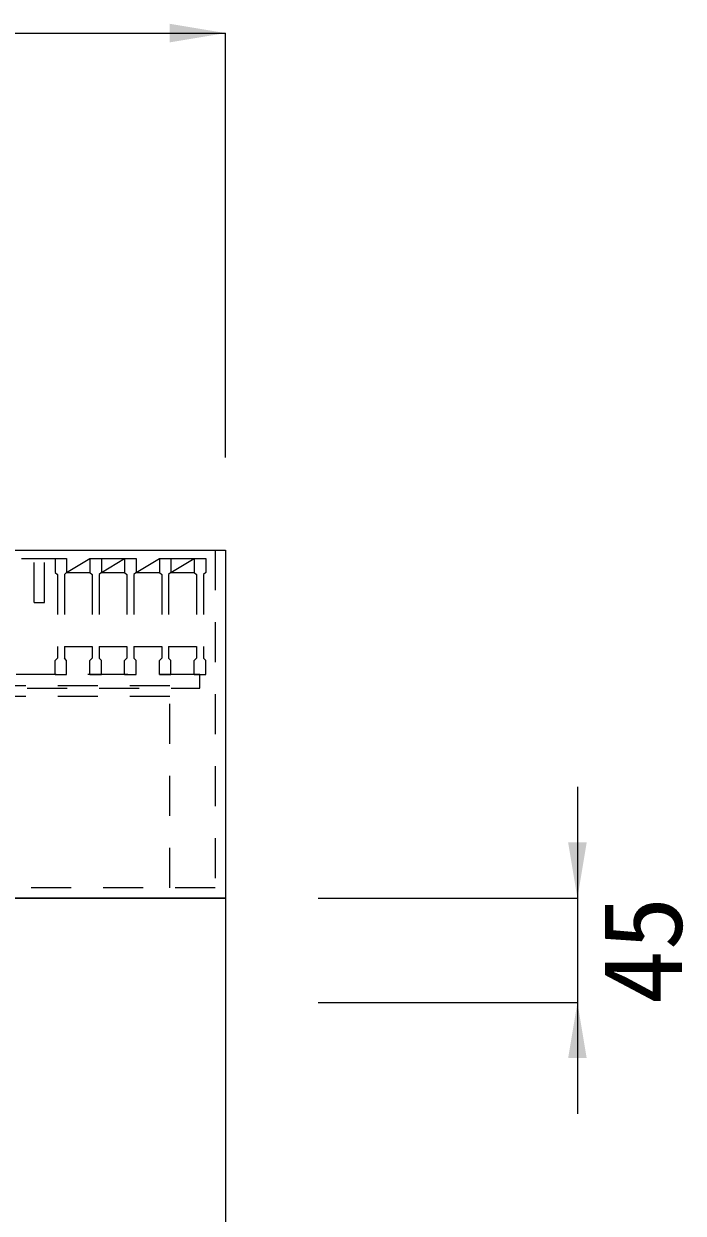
# Model space of a CAD drawing. Units: millimetres, scale not verified. Extents: x 42559 to 133118, y -58351 to -47326.
# Drawn here: x 123907 to 124192, y -53047 to -52534 of the extents above; entities that cross this region are included whole.
import ezdxf
from ezdxf.enums import TextEntityAlignment as Align

# ---------------------------------------------------------------- set-up
doc = ezdxf.new("R2010")
doc.units = ezdxf.units.MM
doc.header["$LTSCALE"] = 23
doc.linetypes.add('USER1', pattern=[1.35, 0.75, -0.6])
for name, color, linetype, lineweight in [('グレーチング', 7, 'USER1', 13), ('受枠', 3, 'Continuous', 9), ('寸法線', 7, 'Continuous', 13), ('本体', 2, 'Continuous', 13)]:
    doc.layers.add(name, color=color, linetype=linetype, lineweight=lineweight)
doc.styles.add('ＭＳ ゴシック', font='')
doc.styles.get('ＭＳ ゴシック').set_extended_font_data('MS Gothic')

# ---------------------------------------------------------------- blocks, each defined once
blk = doc.blocks.new('filled_arrow')
at = {"color": 0, "linetype": 'Continuous', "lineweight": -2}
blk.add_solid([(7.5, 1.25), (0, 0), (7.5, -1.25)], dxfattribs=at)

msp = doc.modelspace()

# ---------------------------------------------------------------- linework, layer by layer
at = {"layer": 'グレーチング'}
for p, q in [((123005.66, -52764.77), (123985.66, -52764.77)), ((123911.66, -52783.77), (123911.66, -52764.77)), ((123916.16, -52783.77), (123916.16, -52764.77)), ((123920.66, -52764.77), (123925.66, -52764.77)), ((123920.66, -52764.77), (123920.66, -52770.77)), ((123920.66, -52764.77), (123925.66, -52764.77)), ((123920.66, -52764.77), (123920.66, -52770.77)), ((123920.66, -52764.77), (123925.66, -52764.77)), ((123920.66, -52764.77), (123920.66, -52770.77)), ((123925.66, -52764.77), (123925.66, -52770.77)), ((123925.66, -52764.77), (123925.66, -52770.77)), ((123925.66, -52764.77), (123925.66, -52770.77)), ((123925.66, -52770.77), (123935.66, -52764.77)), ((123935.66, -52764.77), (123940.66, -52764.77)), ((123935.66, -52764.77), (123935.66, -52770.77)), ((123935.66, -52764.77), (123940.66, -52764.77)), ((123935.66, -52764.77), (123935.66, -52770.77)), ((123935.66, -52764.77), (123940.66, -52764.77)), ((123935.66, -52764.77), (123935.66, -52770.77)), ((123940.66, -52764.77), (123940.66, -52770.77)), ((123940.66, -52764.77), (123940.66, -52770.77)), ((123940.66, -52764.77), (123940.66, -52770.77)), ((123940.66, -52770.77), (123950.66, -52764.77)), ((123950.66, -52764.77), (123955.66, -52764.77)), ((123950.66, -52764.77), (123950.66, -52770.77)), ((123950.66, -52764.77), (123955.66, -52764.77)), ((123950.66, -52764.77), (123950.66, -52770.77)), ((123950.66, -52764.77), (123955.66, -52764.77)), ((123950.66, -52764.77), (123950.66, -52770.77)), ((123955.66, -52764.77), (123955.66, -52770.77)), ((123955.66, -52764.77), (123955.66, -52770.77)), ((123955.66, -52764.77), (123955.66, -52770.77)), ((123955.66, -52770.77), (123965.66, -52764.77)), ((123965.66, -52764.77), (123970.66, -52764.77)), ((123965.66, -52764.77), (123965.66, -52770.77)), ((123965.66, -52764.77), (123970.66, -52764.77)), ((123965.66, -52764.77), (123965.66, -52770.77)), ((123965.66, -52764.77), (123970.66, -52764.77)), ((123965.66, -52764.77), (123965.66, -52770.77)), ((123970.66, -52764.77), (123970.66, -52770.77)), ((123970.66, -52764.77), (123970.66, -52770.77)), ((123970.66, -52764.77), (123970.66, -52770.77)), ((123970.66, -52770.77), (123980.66, -52764.77)), ((123980.66, -52764.77), (123980.66, -52770.77)), ((123980.66, -52764.77), (123985.66, -52764.77)), ((123980.66, -52764.77), (123980.66, -52770.77)), ((123980.66, -52764.77), (123985.66, -52764.77)), ((123980.66, -52764.77), (123980.66, -52770.77)), ((123980.66, -52764.77), (123985.66, -52764.77)), ((123985.66, -52764.77), (123985.66, -52770.77)), ((123985.66, -52764.77), (123985.66, -52770.77)), ((123985.66, -52764.77), (123985.66, -52770.77)), ((123920.66, -52770.77), (123921.66, -52771.77)), ((123920.66, -52770.77), (123921.66, -52771.77)), ((123920.66, -52770.77), (123921.66, -52771.77)), ((123921.66, -52771.77), (123921.66, -52807.77)), ((123921.66, -52771.77), (123921.66, -52807.77)), ((123921.66, -52771.77), (123921.66, -52807.77)), ((123925.66, -52770.77), (123924.66, -52771.77)), ((123925.66, -52770.77), (123924.66, -52771.77)), ((123925.66, -52770.77), (123924.66, -52771.77)), ((123924.66, -52771.77), (123924.66, -52807.77)), ((123924.66, -52771.77), (123924.66, -52807.77)), ((123924.66, -52771.77), (123924.66, -52807.77)), ((123925.66, -52770.77), (123935.66, -52770.77)), ((123935.66, -52770.77), (123936.66, -52771.77)), ((123935.66, -52770.77), (123936.66, -52771.77)), ((123935.66, -52770.77), (123936.66, -52771.77)), ((123936.66, -52771.77), (123936.66, -52807.77)), ((123936.66, -52771.77), (123936.66, -52807.77)), ((123936.66, -52771.77), (123936.66, -52807.77)), ((123940.66, -52770.77), (123939.66, -52771.77)), ((123940.66, -52770.77), (123939.66, -52771.77)), ((123940.66, -52770.77), (123939.66, -52771.77)), ((123939.66, -52771.77), (123939.66, -52807.77)), ((123939.66, -52771.77), (123939.66, -52807.77)), ((123939.66, -52771.77), (123939.66, -52807.77)), ((123940.66, -52770.77), (123950.66, -52770.77)), ((123950.66, -52770.77), (123951.66, -52771.77)), ((123950.66, -52770.77), (123951.66, -52771.77)), ((123950.66, -52770.77), (123951.66, -52771.77)), ((123951.66, -52771.77), (123951.66, -52807.77)), ((123951.66, -52771.77), (123951.66, -52807.77)), ((123951.66, -52771.77), (123951.66, -52807.77)), ((123955.66, -52770.77), (123954.66, -52771.77)), ((123955.66, -52770.77), (123954.66, -52771.77)), ((123955.66, -52770.77), (123954.66, -52771.77)), ((123954.66, -52771.77), (123954.66, -52807.77)), ((123954.66, -52771.77), (123954.66, -52807.77)), ((123954.66, -52771.77), (123954.66, -52807.77)), ((123955.66, -52770.77), (123965.66, -52770.77)), ((123965.66, -52770.77), (123966.66, -52771.77)), ((123965.66, -52770.77), (123966.66, -52771.77)), ((123965.66, -52770.77), (123966.66, -52771.77)), ((123966.66, -52771.77), (123966.66, -52807.77)), ((123966.66, -52771.77), (123966.66, -52807.77)), ((123966.66, -52771.77), (123966.66, -52807.77)), ((123970.66, -52770.77), (123969.66, -52771.77)), ((123970.66, -52770.77), (123969.66, -52771.77)), ((123970.66, -52770.77), (123969.66, -52771.77)), ((123969.66, -52771.77), (123969.66, -52807.77)), ((123969.66, -52771.77), (123969.66, -52807.77)), ((123969.66, -52771.77), (123969.66, -52807.77)), ((123970.66, -52770.77), (123980.66, -52770.77)), ((123980.66, -52770.77), (123981.66, -52771.77)), ((123980.66, -52770.77), (123981.66, -52771.77)), ((123980.66, -52770.77), (123981.66, -52771.77)), ((123981.66, -52771.77), (123981.66, -52807.77)), ((123981.66, -52771.77), (123981.66, -52807.77)), ((123981.66, -52771.77), (123981.66, -52807.77)), ((123985.66, -52770.77), (123984.66, -52771.77)), ((123985.66, -52770.77), (123984.66, -52771.77)), ((123985.66, -52770.77), (123984.66, -52771.77)), ((123984.66, -52771.77), (123984.66, -52807.77)), ((123984.66, -52771.77), (123984.66, -52807.77)), ((123984.66, -52771.77), (123984.66, -52807.77)), ((123911.66, -52783.77), (123916.16, -52783.77)), ((123924.66, -52802.77), (123936.66, -52802.77)), ((123939.66, -52802.77), (123951.66, -52802.77)), ((123954.66, -52802.77), (123966.66, -52802.77)), ((123969.66, -52802.77), (123981.66, -52802.77)), ((123920.66, -52808.77), (123921.66, -52807.77)), ((123920.66, -52808.77), (123921.66, -52807.77)), ((123920.66, -52808.77), (123921.66, -52807.77)), ((123925.66, -52808.77), (123924.66, -52807.77)), ((123925.66, -52808.77), (123924.66, -52807.77)), ((123925.66, -52808.77), (123924.66, -52807.77)), ((123935.66, -52808.77), (123936.66, -52807.77)), ((123935.66, -52808.77), (123936.66, -52807.77)), ((123935.66, -52808.77), (123936.66, -52807.77)), ((123940.66, -52808.77), (123939.66, -52807.77)), ((123940.66, -52808.77), (123939.66, -52807.77)), ((123940.66, -52808.77), (123939.66, -52807.77)), ((123950.66, -52808.77), (123951.66, -52807.77)), ((123950.66, -52808.77), (123951.66, -52807.77)), ((123950.66, -52808.77), (123951.66, -52807.77)), ((123955.66, -52808.77), (123954.66, -52807.77)), ((123955.66, -52808.77), (123954.66, -52807.77)), ((123955.66, -52808.77), (123954.66, -52807.77)), ((123965.66, -52808.77), (123966.66, -52807.77)), ((123965.66, -52808.77), (123966.66, -52807.77)), ((123965.66, -52808.77), (123966.66, -52807.77)), ((123970.66, -52808.77), (123969.66, -52807.77)), ((123970.66, -52808.77), (123969.66, -52807.77)), ((123970.66, -52808.77), (123969.66, -52807.77)), ((123980.66, -52808.77), (123981.66, -52807.77)), ((123980.66, -52808.77), (123981.66, -52807.77)), ((123980.66, -52808.77), (123981.66, -52807.77)), ((123985.66, -52808.77), (123984.66, -52807.77)), ((123985.66, -52808.77), (123984.66, -52807.77)), ((123985.66, -52808.77), (123984.66, -52807.77)), ((123920.66, -52814.77), (123920.66, -52808.77)), ((123920.66, -52814.77), (123920.66, -52808.77)), ((123920.66, -52814.77), (123920.66, -52808.77)), ((123925.66, -52814.77), (123925.66, -52808.77)), ((123925.66, -52814.77), (123925.66, -52808.77)), ((123925.66, -52814.77), (123925.66, -52808.77)), ((123935.66, -52814.77), (123935.66, -52808.77)), ((123935.66, -52814.77), (123935.66, -52808.77)), ((123935.66, -52814.77), (123935.66, -52808.77)), ((123940.66, -52814.77), (123940.66, -52808.77)), ((123940.66, -52814.77), (123940.66, -52808.77)), ((123940.66, -52814.77), (123940.66, -52808.77)), ((123950.66, -52814.77), (123950.66, -52808.77)), ((123950.66, -52814.77), (123950.66, -52808.77)), ((123950.66, -52814.77), (123950.66, -52808.77)), ((123955.66, -52814.77), (123955.66, -52808.77)), ((123955.66, -52814.77), (123955.66, -52808.77)), ((123955.66, -52814.77), (123955.66, -52808.77)), ((123965.66, -52814.77), (123965.66, -52808.77)), ((123965.66, -52814.77), (123965.66, -52808.77)), ((123965.66, -52814.77), (123965.66, -52808.77)), ((123970.66, -52814.77), (123970.66, -52808.77)), ((123970.66, -52814.77), (123970.66, -52808.77)), ((123970.66, -52814.77), (123970.66, -52808.77)), ((123980.66, -52814.77), (123980.66, -52808.77)), ((123980.66, -52814.77), (123980.66, -52808.77)), ((123980.66, -52814.77), (123980.66, -52808.77)), ((123985.66, -52814.77), (123985.66, -52808.77)), ((123985.66, -52814.77), (123985.66, -52808.77)), ((123985.66, -52814.77), (123985.66, -52808.77)), ((123983.16, -52814.77), (123008.16, -52814.77)), ((123920.66, -52814.77), (123925.66, -52814.77)), ((123920.66, -52814.77), (123925.66, -52814.77)), ((123920.66, -52814.77), (123925.66, -52814.77)), ((123935.66, -52814.77), (123940.66, -52814.77)), ((123935.66, -52814.77), (123940.66, -52814.77)), ((123935.66, -52814.77), (123940.66, -52814.77)), ((123950.66, -52814.77), (123955.66, -52814.77)), ((123950.66, -52814.77), (123955.66, -52814.77)), ((123950.66, -52814.77), (123955.66, -52814.77)), ((123965.66, -52814.77), (123970.66, -52814.77)), ((123965.66, -52814.77), (123970.66, -52814.77)), ((123965.66, -52814.77), (123970.66, -52814.77)), ((123980.66, -52814.77), (123985.66, -52814.77)), ((123980.66, -52814.77), (123985.66, -52814.77)), ((123980.66, -52814.77), (123985.66, -52814.77)), ((123983.16, -52820.77), (123983.16, -52814.77)), ((123008.16, -52820.77), (123983.16, -52820.77))]:
    msp.add_line(p, q, dxfattribs=at)
at = {"layer": '受枠'}
for p, q in [((122996.16, -52761.27), (123994.16, -52761.27)), ((123994.16, -52761.27), (123994.16, -52911.27)), ((123994.16, -52911.27), (122996.16, -52911.27))]:
    msp.add_line(p, q, dxfattribs=at)
at = {"layer": '受枠', "linetype": 'USER1'}
for p, q in [((123989.66, -52761.27), (123989.66, -52911.27)), ((123970.16, -52819.77), (123020.16, -52819.77)), ((123970.16, -52906.77), (123970.16, -52819.77)), ((123970.16, -52824.27), (123020.16, -52824.27)), ((123989.66, -52906.77), (123000.66, -52906.77))]:
    msp.add_line(p, q, dxfattribs=at)
at = {"layer": '寸法線'}
for p, q in [((122996.16, -52538.2), (123994.16, -52538.2)), ((123994.16, -52721.27), (123994.16, -52538.2)), ((124145.99, -52863.27), (124145.99, -53004.27)), ((124034.16, -52911.27), (124145.99, -52911.27)), ((123994.16, -52951.27), (123994.16, -53264.95)), ((124034.16, -52956.27), (124145.99, -52956.27))]:
    msp.add_line(p, q, dxfattribs=at)
at = {"layer": '本体'}
for p, q in [((122996.16, -52911.27), (123994.16, -52911.27)), ((123994.16, -52911.27), (123994.16, -54361.27))]:
    msp.add_line(p, q, dxfattribs=at)

# ---------------------------------------------------------------- block references
at = {"layer": '寸法線', "xscale": 3.2, "yscale": 3.2}
for p, rotation in [((123994.16, -52538.2), 180), ((124145.99, -52911.27), 90), ((124145.99, -52956.27), 270)]:
    msp.add_blockref('filled_arrow', p, dxfattribs=dict(at, rotation=rotation))

# ---------------------------------------------------------------- texts
at = {"layer": '寸法線', "style": 'ＭＳ ゴシック'}
msp.add_text('45', height=34.18, rotation=90, dxfattribs=at).set_placement((124173.99, -52933.77), align=Align.MIDDLE_CENTER)

doc.saveas('drawing.dxf')
